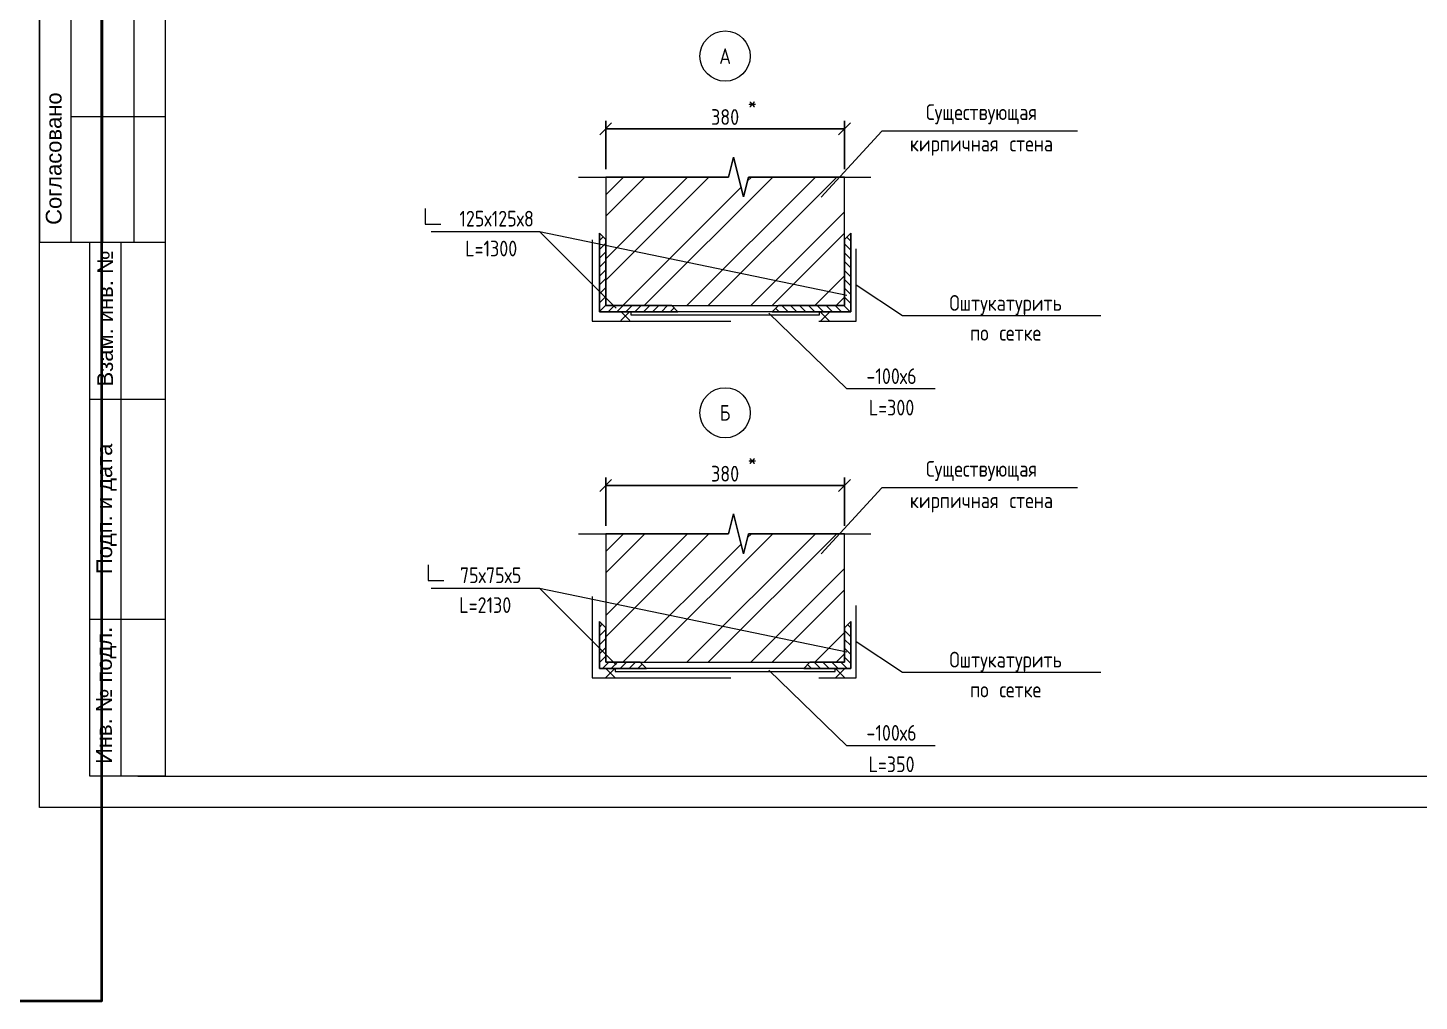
# Model space of a CAD drawing. Header units: metres. Extents: x 14591 to 15202, y 5442 to 5571.
# Drawn here: x 14849.54 to 14871.68, y 5475.38 to 5490.87 of the extents above; entities that cross this region are included whole.
import ezdxf
from ezdxf.enums import TextEntityAlignment as Align

# ---------------------------------------------------------------- set-up
doc = ezdxf.new("R2010")
doc.units = ezdxf.units.M
doc.header["$MEASUREMENT"] = 0
doc.linetypes.add('DGN Style 3', pattern=[4.898039687025499, 3.498599776446785, -1.399439910578714])
doc.layers.get('Defpoints').update_dxf_attribs({"lineweight": 0})
for name, color, linetype, lineweight in [('Level 2', 7, 'Continuous', 0), ('Level 5', 7, 'Continuous', 0), ('Level 50', 7, 'Continuous', 0), ('Level 63', 7, 'Continuous', 0), ('Стойки', 7, 'Continuous', 13), ('ЧЕРТЕЖ', 7, 'Continuous', 0)]:
    doc.layers.add(name, color=color, linetype=linetype, lineweight=lineweight)
doc.styles.add('Style-Arial', font='arial.ttf')
doc.styles.add('Style-txt', font='txt.shx')
doc.dimstyles.new('10', dxfattribs={"dimtxt": 0.5319063004846553, "dimasz": 0.3989297253634915, "dimexe": 0.2659531502423276, "dimexo": 0.2659531502423276, "dimgap": 0.2659531502423276, "dimtad": 1, "dimdec": 0, "dimlfac": 100, "dimzin": 11, "dimdsep": 46, "dimtxsty": 'Style-Arial', "dimblk": 'TerminatorOpen', "dimcen": 0.09000000000000001, "dimadec": 1, "dimazin": 3, "dimtfac": 1, "dimtdec": 0, "dimtofl": 0, "dimtmove": 0, "dimatfit": 3, "dimldrblk": 'TerminatorOpen', "dimfxl": 1, "dimfrac": 2, "dimtzin": 11, "dimarcsym": 0})

# ---------------------------------------------------------------- blocks, each defined once
blk = doc.blocks.new('*U150')
at = {"layer": 'Level 50', "color": 7, "linetype": 'Continuous', "lineweight": 0}
for p, q in [((-20.48720038832835, -14.50004375429035), (-20.48720038832835, 14.49995624570965)), ((20.51279961166802, -14.50004375429035), (-20.48720038832835, -14.50004375429035))]:
    blk.add_line(p, q, dxfattribs=at)
at = {"layer": 'Level 50', "color": 7, "linetype": 'Continuous', "lineweight": 13}
for p, q in [((-18.48720038832835, 13.99995624570965), (-18.48720038832835, -14.00004375429035)), ((-18.92613444735434, -14.00004375429035), (20.01279961166802, -14.00004375429035))]:
    blk.add_line(p, q, dxfattribs=at)
at = {"layer": 'Level 63', "color": 7, "linetype": 'Continuous', "lineweight": 13}
for p, q in [((-20.48720038832835, 0.9999562457096545), (-20.48720038832835, -5.500043754293074)), ((-19.98720038832835, 0.9999562457096545), (-19.98720038832835, -5.500043754293074)), ((-19.48720038832835, 0.9999562457096545), (-19.48720038832835, -5.500043754293074)), ((-18.98720038832835, 0.9999562457096545), (-18.98720038832835, -5.500043754293074)), ((-19.98720038832835, -3.500043754302169), (-18.48720038832835, -3.500043754302169)), ((-20.48720038832835, -5.500043754293074), (-18.48720038832835, -5.500043754293074)), ((-19.68720038832726, -5.500043754293074), (-18.48720038832835, -5.500043754293074)), ((-19.18720038832726, -14.00004375429035), (-19.18720038832726, -5.500043754293074)), ((-19.68720038832726, -8.000043754290346), (-18.48720038832835, -8.000043754290346)), ((-19.68720038832726, -11.50004375429307), (-18.48720038832835, -11.50004375429307))]:
    blk.add_line(p, q, dxfattribs=at)
at = {"layer": 'Level 63', "color": 7, "linetype": 'Continuous', "lineweight": 13, "flags": 128}
blk.add_lwpolyline([(-18.48720038832835, -14.00004375429035), (-19.68720038832726, -14.00004375429035), (-19.68720038832726, -5.500043754293074)], dxfattribs=at)
at = {"layer": 'Level 63', "color": 7, "linetype": 'Continuous', "lineweight": 0, "style": 'Style-Arial'}
for s, p in [('Согласовано', (-20.26280558749568, -4.172621886609704)), ('Взам. инв. №', (-19.44452145402465, -6.715683559522404)), ('Подп. и дата', (-19.45740788386865, -9.745477255153673)), ('Инв. № подл.', (-19.46187250810908, -12.7133950548141))]:
    blk.add_text(s, height=0.2500200000000009, rotation=90, dxfattribs=at).set_placement(p, align=Align.MIDDLE_CENTER)
blk = doc.blocks.new('формат_А3')
at = {"layer": 'Level 50', "color": 7, "linetype": 'Continuous', "lineweight": 13}
blk.add_blockref('*U150', (20.48720038832835, -14.49995624570965), dxfattribs=at)
blk = doc.blocks.new('_Oblique')
at = {"color": 0, "linetype": 'ByBlock', "lineweight": -2}
blk.add_line((0.5, 0.5), (-0.5, -0.5), dxfattribs=at)
blk = doc.blocks.new('*D241')
at = {"layer": 'Defpoints', "color": 0, "linetype": 'Continuous', "lineweight": 40, "transparency": 16777216}
for p in [(14862.53323312897, 5489.264688973252), (14858.73323312897, 5488.497295049025), (14862.53323312897, 5488.497295049025)]:
    blk.add_point(p, dxfattribs=at)
at = {"layer": 'ЧЕРТЕЖ', "color": 0, "linetype": 'Continuous', "lineweight": -2, "transparency": 16777216}
for p, q in [((14858.73323312897, 5488.622295049025), (14858.73323312897, 5489.389688973252)), ((14862.53323312897, 5488.622295049025), (14862.53323312897, 5489.389688973252)), ((14858.73323312897, 5489.264688973252), (14862.53323312897, 5489.264688973252))]:
    blk.add_line(p, q, dxfattribs=at)
at = {"layer": 'ЧЕРТЕЖ', "color": 0, "linetype": 'Continuous', "lineweight": -2, "transparency": 16777216, "xscale": 0.1875, "yscale": 0.1875, "zscale": 0.1875, "rotation": 180}
blk.add_blockref('_Oblique', (14858.73323312897, 5489.264688973252), dxfattribs=at)
at = {"layer": 'ЧЕРТЕЖ', "color": 0, "linetype": 'Continuous', "lineweight": -2, "transparency": 16777216, "xscale": 0.1875, "yscale": 0.1875, "zscale": 0.1875}
blk.add_blockref('_Oblique', (14862.53323312897, 5489.264688973252), dxfattribs=at)
at = {"layer": 'ЧЕРТЕЖ', "color": 0, "linetype": 'Continuous', "lineweight": 0, "transparency": 16777216, "insert": (14860.63323312897, 5489.452188973252), "char_height": 0.25, "attachment_point": 5, "style": 'Style-txt'}
blk.add_mtext('\\H1x;\\W0.8;380', dxfattribs=at)
blk = doc.blocks.new('TerminatorOpen')
at = {"color": 0, "linetype": 'ByBlock', "lineweight": -2}
for q in [(-1, 0.5), (-1, 0), (-1, -0.5)]:
    blk.add_line((0, 0), q, dxfattribs=at)
blk = doc.blocks.new('*U242')
at = {"layer": 'Level 5', "color": 7, "linetype": 'Continuous', "lineweight": 13}
for p, q in [((0.03538628956084722, 0.03531408734443175), (-0.03532438886668388, -0.03539659108218984)), ((-0.03532438886668388, 0.03531408734443175), (0.03538628956084722, -0.03539659108218984))]:
    blk.add_line(p, q, dxfattribs=at)
blk = doc.blocks.new('*U243')
at = {"layer": 'Стойки', "linetype": 'Continuous', "lineweight": 0}
h = blk.add_hatch(dxfattribs=at)
h.set_pattern_fill('HATCH', style=0, pattern_type=2)
h.set_pattern_definition([(45, (-0.6086630000000001, -0.326468), (-0.07071067811865475, 0.07071067811865477), [])])
h.paths.add_polyline_path([(-0.6249929338864604, -0.6249978388132149), (0.6250070660644269, -0.6249978389087119), (0.5250070660658821, -0.5249978389083481), (-0.5249929338879156, -0.5249978389083481), (-0.5249929339352093, 0.5250021611864213), (-0.6249929339355731, 0.6250021610912881)])
at = {"layer": 'Стойки', "color": 7, "linetype": 'Continuous', "lineweight": 13, "flags": 128}
blk.add_lwpolyline([(-0.6249929339355731, 0.6250021610912881), (-0.5249929339352093, 0.5250021611864213), (-0.5249929338879156, -0.5249978389083481), (0.5250070660658821, -0.5249978389083481), (0.6250070660644269, -0.6249978389087119), (-0.6249929338864604, -0.6249978388132149), (-0.6249929339355731, 0.6250021610912881)], close=True, dxfattribs=at)
at = {"layer": 'Стойки', "color": 7, "linetype": 'Continuous', "lineweight": 0, "flags": 128}
blk.add_lwpolyline([(-0.6249929338864604, -0.6249978388132149), (0.6250070660644269, -0.6249978389087119), (0.5250070660658821, -0.5249978389083481), (-0.5249929338879156, -0.5249978389083481), (-0.5249929339352093, 0.5250021611864213), (-0.6249929339355731, 0.6250021610912881), (-0.6249929338864604, -0.6249978388132149)], close=True, dxfattribs=at)
blk = doc.blocks.new('*D244')
at = {"layer": 'Defpoints', "color": 0, "linetype": 'Continuous', "lineweight": 40, "transparency": 16777216}
for p in [(14862.53323312897, 5483.588820968864), (14858.73323312897, 5482.821427044636), (14862.53323312897, 5482.821427044636)]:
    blk.add_point(p, dxfattribs=at)
at = {"layer": 'ЧЕРТЕЖ', "color": 0, "linetype": 'Continuous', "lineweight": -2, "transparency": 16777216}
for p, q in [((14858.73323312897, 5482.946427044636), (14858.73323312897, 5483.713820968864)), ((14858.73323312897, 5483.588820968864), (14862.53323312897, 5483.588820968864)), ((14862.53323312897, 5482.946427044636), (14862.53323312897, 5483.713820968864))]:
    blk.add_line(p, q, dxfattribs=at)
at = {"layer": 'ЧЕРТЕЖ', "color": 0, "linetype": 'Continuous', "lineweight": -2, "transparency": 16777216, "xscale": 0.1875, "yscale": 0.1875, "zscale": 0.1875, "rotation": 180}
blk.add_blockref('_Oblique', (14858.73323312897, 5483.588820968864), dxfattribs=at)
at = {"layer": 'ЧЕРТЕЖ', "color": 0, "linetype": 'Continuous', "lineweight": -2, "transparency": 16777216, "xscale": 0.1875, "yscale": 0.1875, "zscale": 0.1875}
blk.add_blockref('_Oblique', (14862.53323312897, 5483.588820968864), dxfattribs=at)
at = {"layer": 'ЧЕРТЕЖ', "color": 0, "linetype": 'Continuous', "lineweight": 0, "transparency": 16777216, "insert": (14860.63323312897, 5483.776320968864), "char_height": 0.25, "attachment_point": 5, "style": 'Style-txt'}
blk.add_mtext('\\H1x;\\W0.8;380', dxfattribs=at)
blk = doc.blocks.new('*U210')
at = {"layer": 'Стойки', "linetype": 'Continuous', "lineweight": 0, "extrusion": (0, 0, -1)}
h = blk.add_hatch(dxfattribs=at)
h.set_pattern_fill('HATCH', style=0, pattern_type=2)
h.set_pattern_definition([(315, (0.309935, 0.609779), (-0.07071067811865475, -0.07071067811865477), [])])
h.paths.add_polyline_path([(0.3749929339355731, -0.3749647436852683), (-0.3750070660644269, -0.3749647436852683), (-0.2750070660622441, -0.2749647436849045), (0.2749929339370283, -0.2749647436849045), (0.2749929339370283, 0.2750352563143679), (0.3749929339355731, 0.3750352563147317)])
at = {"layer": 'Стойки', "color": 7, "linetype": 'Continuous', "lineweight": 13, "extrusion": (0, 0, -1), "flags": 128}
blk.add_lwpolyline([(0.3749929339355731, 0.3750352563147317), (0.2749929339370283, 0.2750352563143679), (0.2749929339370283, -0.2749647436849045), (-0.2750070660622441, -0.2749647436849045), (-0.3750070660644269, -0.3749647436852683), (0.3749929339355731, -0.3749647436852683), (0.3749929339355731, 0.3750352563147317)], close=True, dxfattribs=at)
at = {"layer": 'Стойки', "color": 7, "linetype": 'Continuous', "lineweight": 0, "extrusion": (0, 0, -1), "flags": 128}
blk.add_lwpolyline([(0.3749929339355731, -0.3749647436852683), (-0.3750070660644269, -0.3749647436852683), (-0.2750070660622441, -0.2749647436849045), (0.2749929339370283, -0.2749647436849045), (0.2749929339370283, 0.2750352563143679), (0.3749929339355731, 0.3750352563147317), (0.3749929339355731, -0.3749647436852683)], close=True, dxfattribs=at)
blk = doc.blocks.new('*U232')
at = {"layer": 'Стойки', "color": 7, "linetype": 'Continuous', "lineweight": 13, "flags": 128}
blk.add_lwpolyline([(-0.8219642076255695, 0.3627647822977451), (-0.8219642076255695, 0.1127647822977451), (-0.5719642076255695, 0.1127647822977451)], dxfattribs=at)
at = {"layer": 'Level 2', "color": 7, "linetype": 'Continuous', "lineweight": 13, "insert": (0.08870307931829302, -0.04169664627988823), "char_height": 0.2500002, "attachment_point": 5, "line_spacing_factor": 1.14, "style": 'Style-txt'}
blk.add_mtext('\\H1x;\\W0.799999; 75х75х5\\PL=2130', dxfattribs=at)

msp = doc.modelspace()

# ---------------------------------------------------------------- hatches: boundary and pattern name
at = {"layer": 'ЧЕРТЕЖ', "linetype": 'Continuous', "lineweight": 0}
h = msp.add_hatch(dxfattribs=at)
h.set_pattern_fill('ANSI32', style=0, pattern_type=2)
h.set_pattern_definition([(45, (14859.214242, 5487.33808), (-0.5091168824543142, -1.527350647362943), []), (45, (14859.044536, 5487.507786), (-0.5091168824543142, -1.527350647362943), [])])
h.paths.add_polyline_path([(14861.00625269883, 5488.497295049025), (14860.92687769883, 5488.179795049025), (14860.76812769883, 5488.814795049025), (14860.68875269883, 5488.497295049025), (14860.03323312897, 5488.497295049025), (14858.73323312897, 5488.497295049025), (14858.73323312897, 5486.452295987062), (14861.08323312892, 5486.452295987062), (14861.48323312902, 5486.452295987062), (14862.53323312897, 5486.452295987062), (14862.53323312902, 5487.502295987157), (14862.53323312897, 5488.497295049025)])
h = msp.add_hatch(dxfattribs=at)
h.set_pattern_fill('ANSI32', style=0, pattern_type=2)
h.set_pattern_definition([(45, (14859.214242, 5481.66228), (-0.5091168824543142, -1.527350647362943), []), (45, (14859.044536, 5481.831986), (-0.5091168824543142, -1.527350647362943), [])])
h.paths.add_polyline_path([(14861.00625269883, 5482.821427044636), (14860.92687769883, 5482.503927044636), (14860.76812769883, 5483.138927044636), (14860.68875269883, 5482.821427044636), (14860.03323312897, 5482.821427044636), (14858.73323312897, 5482.821427044636), (14858.73323312897, 5480.776427982673), (14861.08323312892, 5480.776427982673), (14861.48323312902, 5480.776427982673), (14862.53323312897, 5480.776427982673), (14862.53323312902, 5481.826427982769), (14862.53323312897, 5482.821427044636)])

# ---------------------------------------------------------------- linework, layer by layer
at = {"color": 7, "linetype": 'Continuous', "lineweight": 0, "flags": 128}
for points in [[(14855.95679915253, 5487.629767887529), (14857.67896787951, 5487.629767887529), (14858.89734145656, 5486.412027588892)], [(14855.95679915253, 5481.953899883141), (14857.67896787951, 5481.953899883141), (14858.89734145656, 5480.736159584503)]]:
    msp.add_lwpolyline(points, dxfattribs=at)
at = {"color": 7, "linetype": 'Continuous', "lineweight": 0}
for centre in [(14860.63323312897, 5490.421201846953), (14860.63323312897, 5484.745333842565)]:
    msp.add_circle(centre, 0.4, dxfattribs=at)
at = {"color": 1, "linetype": 'Continuous', "lineweight": 40}
msp.add_3dface([(14807.28302971522, 5511.974086411989), (14850.7115026177, 5511.974086411989), (14850.7115026177, 5475.382873754425), (14807.28302971522, 5475.382873754425)], dxfattribs=at)
at = {"layer": 'Стойки', "color": 7, "linetype": 'Continuous', "lineweight": 13, "flags": 128}
msp.add_lwpolyline([(14855.86020218514, 5487.997745487201), (14855.86020218514, 5487.747745487201), (14856.11020218514, 5487.747745487201)], dxfattribs=at)
at = {"layer": 'ЧЕРТЕЖ', "color": 7, "linetype": 'Continuous', "lineweight": 0}
for p, q in [((14857.67896787951, 5487.629767887529), (14862.57002936255, 5486.616565276214)), ((14857.67896787951, 5481.953899883141), (14862.57002936255, 5480.940697271825))]:
    msp.add_line(p, q, dxfattribs=at)
at = {"layer": 'ЧЕРТЕЖ', "color": 7, "linetype": 'Continuous', "lineweight": 0, "flags": 128}
for points in [[(14866.23833015105, 5489.226681619459), (14863.12418016107, 5489.226681619459), (14862.16116992321, 5488.175566802819)], [(14858.29832568386, 5488.497295049026), (14860.68875269883, 5488.497295049025), (14860.76812769883, 5488.814795049025), (14860.92687769883, 5488.179795049025), (14861.00625269883, 5488.497295049025), (14862.95022523726, 5488.497295049025)], [(14866.61017491863, 5486.291083266884), (14863.45500546916, 5486.291083266884), (14862.71814750999, 5486.778673213343)], [(14863.97449723773, 5485.124593743733), (14862.56925121257, 5485.124593743733), (14861.32767761177, 5486.328534411375)], [(14866.23833015105, 5483.55081361507), (14863.12418016107, 5483.55081361507), (14862.16116992321, 5482.499698798431)], [(14858.29832568386, 5482.821427044637), (14860.68875269883, 5482.821427044636), (14860.76812769883, 5483.138927044636), (14860.92687769883, 5482.503927044636), (14861.00625269883, 5482.821427044636), (14862.95022523726, 5482.821427044636)], [(14866.61017491863, 5480.615215262495), (14863.45500546916, 5480.615215262495), (14862.71814750999, 5481.102805208954)], [(14863.97449723773, 5479.448725739345), (14862.56925121257, 5479.448725739345), (14861.32767761177, 5480.652666406986)]]:
    msp.add_lwpolyline(points, dxfattribs=at)
for points in [[(14861.00625269883, 5488.497295049025), (14860.92687769883, 5488.179795049025), (14860.76812769883, 5488.814795049025), (14860.68875269883, 5488.497295049025), (14860.03323312897, 5488.497295049025), (14858.73323312897, 5488.497295049025), (14858.73323312897, 5486.452295987062), (14861.08323312892, 5486.452295987062), (14861.48323312902, 5486.452295987062), (14862.53323312897, 5486.452295987062), (14862.53323312902, 5487.502295987157), (14862.53323312897, 5488.497295049025), (14861.00625269883, 5488.497295049025)], [(14861.00625269883, 5482.821427044636), (14860.92687769883, 5482.503927044636), (14860.76812769883, 5483.138927044636), (14860.68875269883, 5482.821427044636), (14860.03323312897, 5482.821427044636), (14858.73323312897, 5482.821427044636), (14858.73323312897, 5480.776427982673), (14861.08323312892, 5480.776427982673), (14861.48323312902, 5480.776427982673), (14862.53323312897, 5480.776427982673), (14862.53323312902, 5481.826427982769), (14862.53323312897, 5482.821427044636), (14861.00625269883, 5482.821427044636)]]:
    msp.add_lwpolyline(points, close=True, dxfattribs=at)
at = {"layer": 'ЧЕРТЕЖ', "color": 7, "linetype": 'Continuous', "lineweight": 13, "flags": 128}
for points in [[(14858.73323312897, 5488.497295049025), (14858.73323312897, 5486.452295987062), (14862.53323312897, 5486.452295987062), (14862.53323312897, 5488.497295049025)], [(14858.73323312897, 5482.821427044636), (14858.73323312897, 5480.776427982673), (14862.53323312897, 5480.776427982673), (14862.53323312897, 5482.821427044636)]]:
    msp.add_lwpolyline(points, dxfattribs=at)
at = {"layer": 'ЧЕРТЕЖ', "color": 7, "linetype": 'DGN Style 3', "lineweight": 13, "flags": 128}
for points in [[(14858.51814750999, 5487.495952827716), (14858.51814750999, 5486.202295987062), (14862.71814750999, 5486.202295987062), (14862.71814750999, 5487.355050439624)], [(14858.51814750999, 5481.820084823328), (14858.51814750999, 5480.526427982673), (14862.71814750999, 5480.526427982673), (14862.71814750999, 5481.679182435236)]]:
    msp.add_lwpolyline(points, dxfattribs=at)
at = {"layer": 'ЧЕРТЕЖ', "color": 7, "linetype": 'Continuous', "lineweight": 13, "flags": 128}
for points in [[(14859.13323312897, 5486.302295987157), (14862.13323312897, 5486.302295987157), (14862.13323312897, 5486.352295987157), (14859.13323312897, 5486.352295987157), (14859.13323312897, 5486.302295987157)], [(14858.88323312897, 5480.626427982768), (14862.38323312897, 5480.626427982768), (14862.38323312897, 5480.676427982768), (14858.88323312897, 5480.676427982768), (14858.88323312897, 5480.626427982768)]]:
    msp.add_lwpolyline(points, close=True, dxfattribs=at)

# ---------------------------------------------------------------- block references
at = {"layer": 'Level 2', "color": 7, "linetype": 'Continuous', "lineweight": 13}
msp.add_blockref('*U232', (14856.72783068308, 5481.964246154791), dxfattribs=at)
at = {"layer": 'Level 5', "color": 7, "linetype": 'Continuous', "lineweight": 13, "xscale": 2, "yscale": 2, "zscale": 2}
for p in [(14859.04687807382, 5486.287012168245), (14858.80626746002, 5480.605954371078)]:
    msp.add_blockref('*U242', p, dxfattribs=at)
at = {"layer": 'Level 5', "color": 7, "linetype": 'Continuous', "lineweight": 13, "extrusion": (0, 0, -1), "xscale": 2, "yscale": 2, "zscale": 2}
for p in [(-14862.22134979271, 5486.276599800691), (-14862.46423000227, 5480.602683741447)]:
    msp.add_blockref('*U242', p, dxfattribs=at)
at = {"layer": 'Level 50', "color": 7, "linetype": 'Continuous', "lineweight": 13}
msp.add_blockref('формат_А3', (14849.72494079997, 5507.462673905603), dxfattribs=at)
at = {"layer": 'Стойки', "color": 7, "linetype": 'Continuous', "lineweight": 13}
msp.add_blockref('*U243', (14859.25822606286, 5486.97729382597), dxfattribs=at)
at = {"layer": 'Стойки', "color": 7, "linetype": 'Continuous', "lineweight": 13, "extrusion": (0, 0, -1)}
msp.add_blockref('*U243', (-14862.00824019508, 5486.97729382597), dxfattribs=at)
at = {"layer": 'Стойки', "color": 7, "linetype": 'Continuous', "lineweight": 13, "extrusion": (0, 0, -1), "rotation": 90}
msp.add_blockref('*U210', (-14859.00819787266, 5481.051420916609), dxfattribs=at)
at = {"layer": 'Стойки', "color": 7, "linetype": 'Continuous', "lineweight": 13, "rotation": 90}
msp.add_blockref('*U210', (14862.25826838529, 5481.051420916609), dxfattribs=at)

# ---------------------------------------------------------------- texts
at = {"layer": 'Level 2', "color": 7, "linetype": 'Continuous', "lineweight": 13, "insert": (14856.91102319029, 5487.597097495912), "char_height": 0.2500002, "attachment_point": 5, "line_spacing_factor": 1.14, "style": 'Style-txt'}
msp.add_mtext('\\H1x;\\W0.799999; 125х125х8\\PL=1300', dxfattribs=at)
at = {"layer": 'ЧЕРТЕЖ', "color": 7, "linetype": 'Continuous', "lineweight": 13, "style": 'Style-txt', "width": 0.8}
for s, p in [('А', (14860.63323312897, 5490.421201846953)), ('Б', (14860.63323312897, 5484.745333842565))]:
    msp.add_text(s, height=0.25, dxfattribs=at).set_placement(p, align=Align.MIDDLE_CENTER)
for p in [(14861.06414060684, 5489.627263822073), (14861.06414060684, 5483.951395817684)]:
    msp.add_text('*', height=0.25, rotation=180, dxfattribs=at).set_placement(p, align=Align.MIDDLE_CENTER)
at = {"layer": 'ЧЕРТЕЖ', "color": 7, "linetype": 'Continuous', "lineweight": 13, "attachment_point": 5, "style": 'Style-txt'}
for s, insert, char_height, line_spacing_factor in [('\\H1x;\\W0.8;Существующая\\Pкирпичная стена\\P', (14864.71260823004, 5489.245773330454), 0.25, 1.2), ('\\H1x;\\W0.799999;Оштукатурить\\Pпо сетке', (14865.09671692785, 5486.255841398277), 0.2500002, 1.14), ('\\H1x;\\W0.8;-100х6\\PL=300', (14863.28125659823, 5485.078446370535), 0.25, 1.2), ('\\H1x;\\W0.8;Существующая\\Pкирпичная стена\\P', (14864.71260823004, 5483.569905326065), 0.25, 1.2), ('\\H1x;\\W0.799999;Оштукатурить\\Pпо сетке', (14865.09671692785, 5480.579973393888), 0.2500002, 1.14), ('\\H1x;\\W0.8;-100х6\\PL=350', (14863.28125659823, 5479.402578366146), 0.25, 1.2)]:
    msp.add_mtext(s, dxfattribs=dict(at, insert=insert, char_height=char_height, line_spacing_factor=line_spacing_factor))

# ---------------------------------------------------------------- dimensions: what is measured, and where the dimension line sits
at = {"layer": 'ЧЕРТЕЖ', "color": 7, "linetype": 'Continuous', "lineweight": 0}
for base, p1, p2, picture, middle in [((14862.53323312897, 5489.264688973252), (14858.73323312897, 5488.497295049025), (14862.53323312897, 5488.497295049025), '*D241', (14860.63323312897, 5489.452188973252)), ((14862.53323312897, 5483.588820968864), (14858.73323312897, 5482.821427044636), (14862.53323312897, 5482.821427044636), '*D244', (14860.63323312897, 5483.776320968864))]:
    dim = msp.add_linear_dim(base=base, p1=p1, p2=p2, text='\\H1x;\\W0.8;<>', dimstyle='10', override={"dimtxt": 0.25, "dimasz": 0.1875, "dimexe": 0.125, "dimexo": 0.125, "dimgap": 0.0625, "dimtxsty": 'Style-txt', "dimblk": 'Oblique', "dimtmove": 1, "dimfrac": 0}, dxfattribs=at)
    dim.commit()
    dim.dimension.update_dxf_attribs({"geometry": picture, "text_midpoint": middle})

doc.saveas('drawing.dxf')
